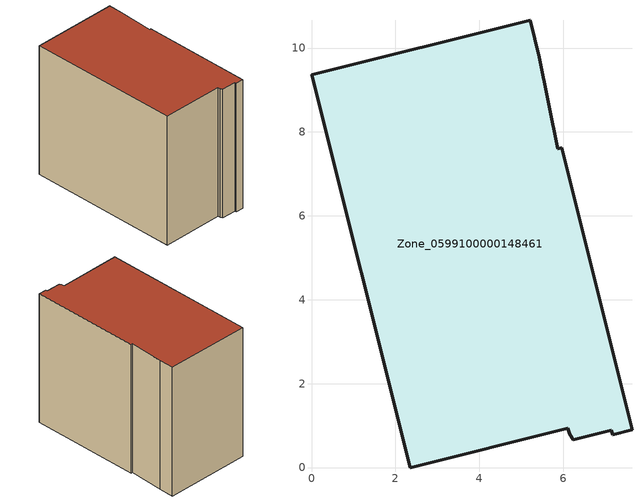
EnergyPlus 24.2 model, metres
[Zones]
Zone_0599100000148461
 floor ground (C_G): 5.96,7.63 7.64,0.9 7.18,0.78 7.15,0.89 6.24,0.67 6.16,0.8 6.11,0.94 2.35,0 0,9.36 5.21,10.66 5.43,9.78 5.87,7.61 z0
 wall outside (C_F): 7.64,0.9 5.96,7.63 5.87,7.61 5.43,9.78 5.21,10.66 0,9.36 2.35,0 6.11,0.94 6.16,0.8 6.24,0.67 7.15,0.89 7.18,0.78 7.64,0.9 z0:8.34
 roof outside (C_R): 6.11,0.94 6.16,0.8 6.24,0.67 7.15,0.89 7.18,0.78 7.64,0.9 5.96,7.63 5.87,7.61 5.43,9.78 5.21,10.66 0,9.36 2.35,0 z8.34
[BUILDING]
Pand.0599100000148461: North Axis=0; Terrain=City; Loads Convergence Tolerance Value=0.04; Temperature Convergence Tolerance Value=0.4; Solar Distribution=FullExterior; Maximum Number of Warmup Days=25; Minimum Number of Warmup Days=1
[Site:Location]
Rotterdam.The.Hague.AP_ZH_NLD Design_Conditions: Latitude=51.96; Longitude=4.45; Time Zone=1; Elevation=-4.5
[SITE:GROUNDTEMPERATURE:BUILDINGSURFACE]
18, 18, 18, 18, 18, 18, 18, 18, 18, 18, 18, 18
[MATERIAL] Thermal Absorptance=0.9; Solar Absorptance=0.7; Visible Absorptance=0.7
Name | Roughness | Thickness | Conductivity | Density | Specific Heat
G.TC.1975-1991 | MediumSmooth | 0.15 | 0.288461 | 540 | 1210
F.TC.1975-1991 | Rough | 0.3 | 0.230769 | 1920 | 840
R.TC.1975-1991 | MediumRough | 0.2 | 0.153846 | 1500 | 1000
[CONSTRUCTION]
C_G: G.TC.1975-1991
C_F: F.TC.1975-1991
C_R: R.TC.1975-1991
[ZONE]
Zone_0599100000148461: Type=1; Multiplier=1; Ceiling Height=Autocalculate; Volume=Autocalculate; Floor Area=autocalculate; Part of Total Floor Area=Yes
[ZONEINFILTRATION:DESIGNFLOWRATE]
Infil_Zone_0599100000148461: Zone or ZoneList or Space or SpaceList=Zone_0599100000148461; Schedule=AlwaysOn; Design Flow Rate Calculation Method=Flow/Area; Flow Rate per Floor Area=0.003; Constant Term Coefficient=1; Temperature Term Coefficient=0; Velocity Term Coefficient=0; Velocity Squared Term Coefficient=0
[HVACTEMPLATE:ZONE:IDEALLOADSAIRSYSTEM]
Zone_0599100000148461: Maximum Heating Supply Air Temperature=50; Minimum Cooling Supply Air Temperature=13; Maximum Heating Supply Air Humidity Ratio=0.0156; Minimum Cooling Supply Air Humidity Ratio=0.0077; Heating Limit=NoLimit; Cooling Limit=NoLimit; Dehumidification Control Type=ConstantSensibleHeatRatio; Cooling Sensible Heat Ratio=0.7; Dehumidification Setpoint=60; Humidification Control Type=None; Humidification Setpoint=30; Outdoor Air Method=None; Outdoor Air Flow Rate per Person=0.00944; Outdoor Air Flow Rate per Zone Floor Area=0; Outdoor Air Flow Rate per Zone=0; Demand Controlled Ventilation Type=None; Outdoor Air Economizer Type=NoEconomizer; Heat Recovery Type=None; Sensible Heat Recovery Effectiveness=0.7; Latent Heat Recovery Effectiveness=0.65
[ZONECONTROL:THERMOSTAT]
ThermostatControl_Zone_0599100000148461: Zone or ZoneList=Zone_0599100000148461; Control Type Schedule=DualSetpointControlType; Control 1=Thermostat_Zone_0599100000148461; Temperature Difference Between Cutout And Setpoint=0
[THERMOSTATSETPOINT:DUALSETPOINT]
Thermostat_Zone_0599100000148461: Heating Setpoint Temperature Schedule=HeatingSetpoint_Zone_0599100000148461; Cooling Setpoint Temperature Schedule=CoolingSetpoint_Zone_0599100000148461
[SCHEDULE:COMPACT]
HeatingSetpoint_Zone_0599100000148461: Through: 12/31, For: AllDays, Until: 24:00, 21
CoolingSetpoint_Zone_0599100000148461: Through: 12/31, For: AllDays, Until: 24:00, 24
DualSetpointControlType: Through: 12/31, For: AllDays, Until: 24:00, 4
AlwaysOn: Through: 12/31, For: AllDays, Until: 24:00, 1
